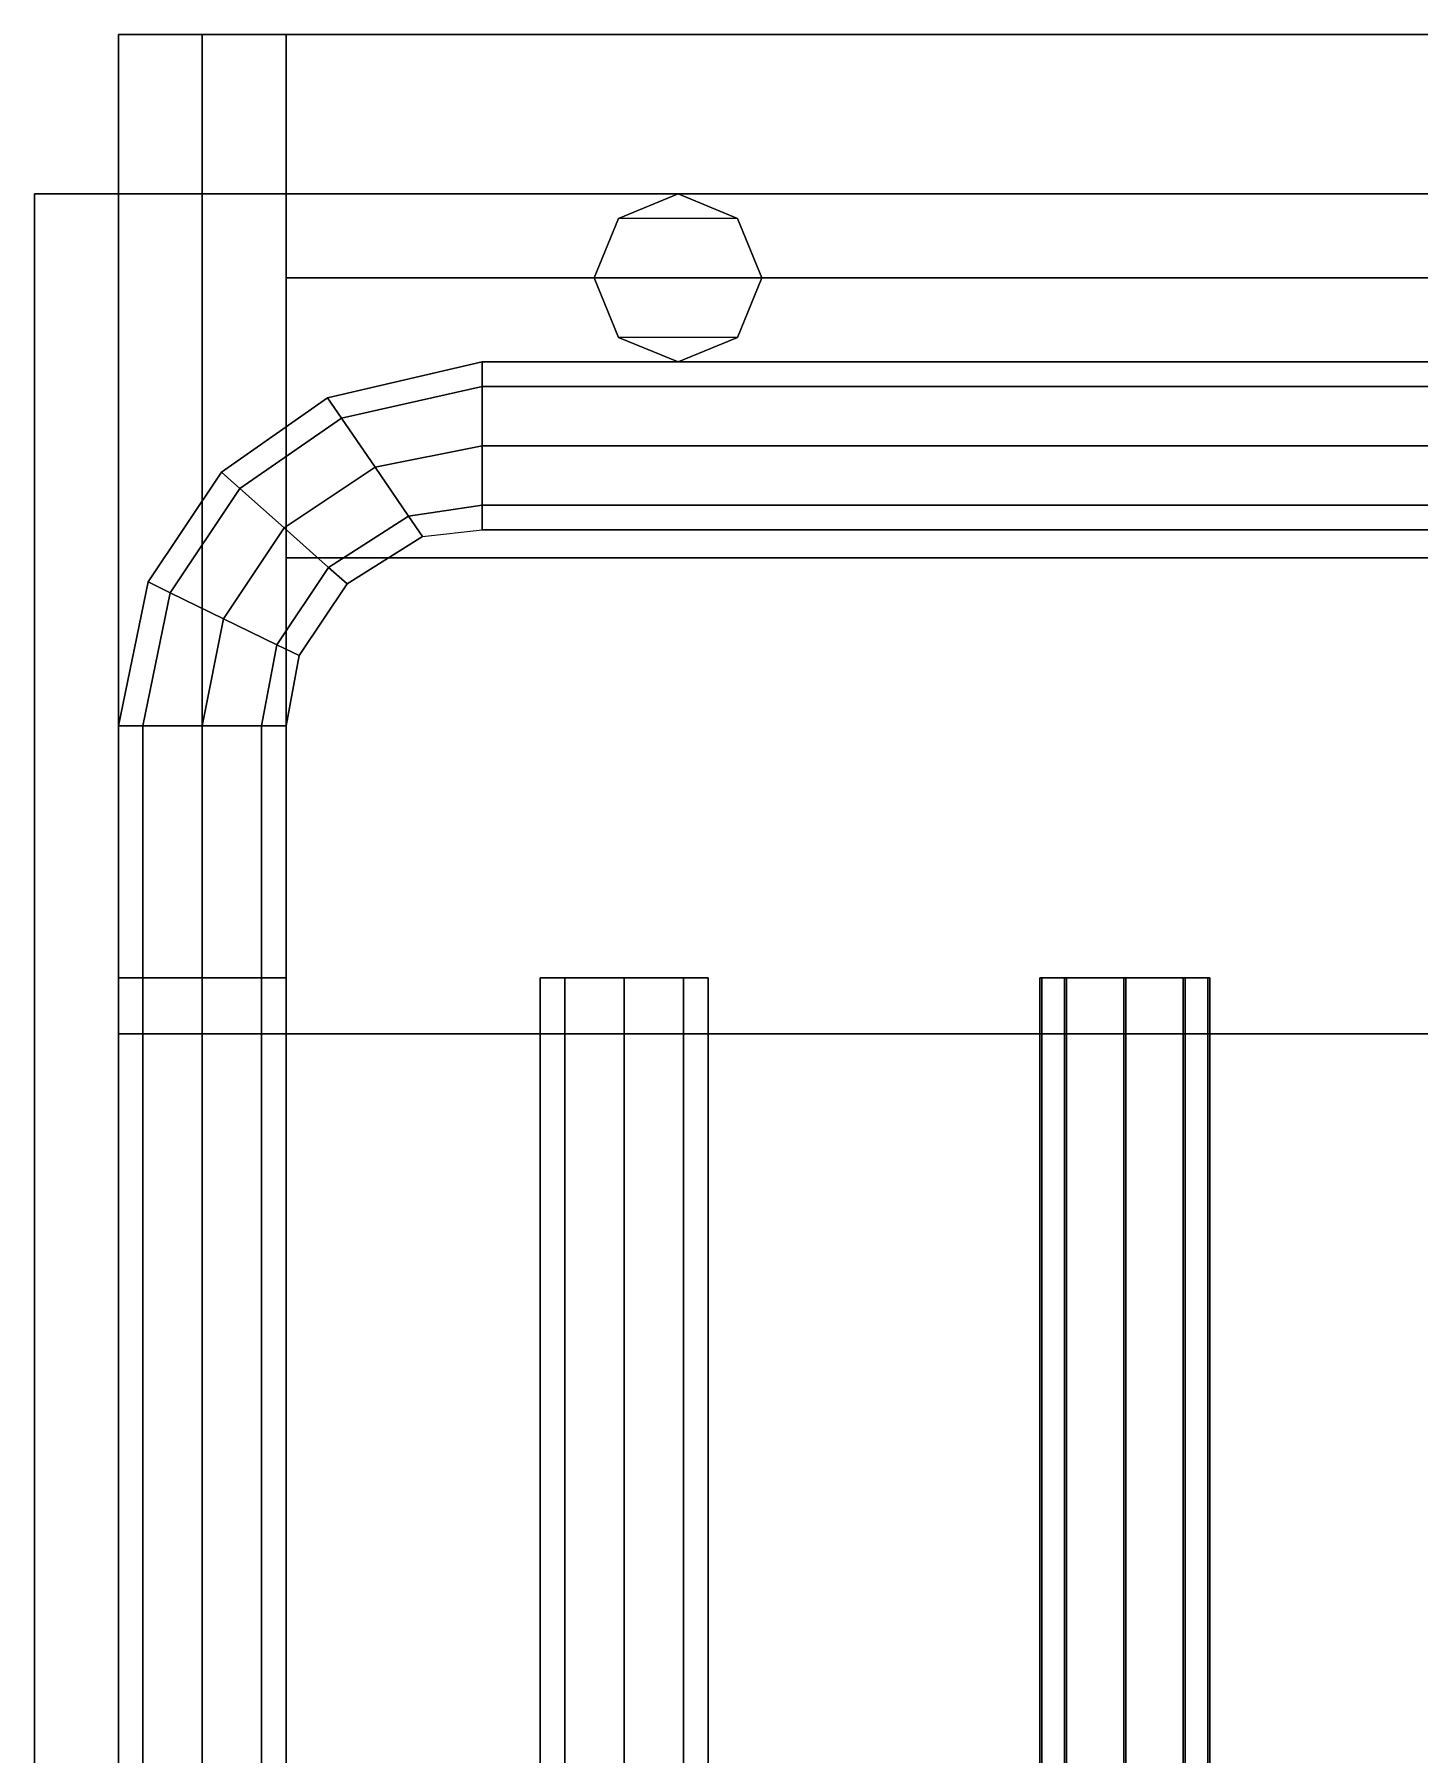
# Model space of a CAD drawing. Extents: x 0 to 105, y -500 to 0.
# Drawn here: x 3 to 52.5, y -61.5 to 0 of the extents above; entities that cross this region are included whole.
import ezdxf

# ---------------------------------------------------------------- set-up
doc = ezdxf.new("R2010")
doc.units = 0
doc.layers.add('ACESSORIO', color=254, linetype='CONTINUOUS')

msp = doc.modelspace()

# ---------------------------------------------------------------- linework, layer by layer
at = {"layer": 'ACESSORIO'}
for points in [[(12, -427), (12, 0), (6, 0), (6, -427)], [(6, -427), (6, 0), (6, 0, 3), (6, -427, 3)], [(6, -427, 3), (6, 0, 3), (9, 0, 3), (9, -427, 3)], [(9, -427, 24), (9, 0, 24), (6, 0, 24), (6, -427, 24)], [(6, -427, 24), (6, 0, 24), (6, 0, 27), (6, -427, 27)], [(6, -427, 27), (6, 0, 27), (12, 0, 27), (12, -427, 27)], [(9, -427, 3), (9, 0, 3), (9, 0, 24), (9, -427, 24)], [(12, -8.700711), (12, 0), (12, -8.700711)], [(93, 0, 17), (12, 0, 17), (93, 0, 17)], [(12, -8.700711, 17), (12, 0, 17), (12, 0), (12, -8.700711)], [(12, 0, 17), (93, 0, 17), (93, 0), (12, 0)], [(12, 0), (93, 0), (93, -8.700711), (12, -8.700711)], [(93, 0, 17), (12, 0, 17), (12, -8.700711, 17), (93, -8.700711, 17)], [(12, -427, 27), (12, 0, 27), (12, 0), (12, -427)], [(3, -497), (3, -5.700714), (3, -497)], [(6, -5.700714, 30), (3, -5.700714, 30), (6, -5.700714, 30)], [(3, -497, 30), (3, -5.700714, 30), (3, -5.700714), (3, -497)], [(3, -5.700714, 30), (6, -5.700714, 30), (6, -5.700714), (3, -5.700714)], [(3, -5.700714), (6, -5.700714), (6, -497), (3, -497)], [(6, -5.700714, 30), (3, -5.700714, 30), (3, -497, 30), (6, -497, 30)], [(6, -35.70072, 27), (6, -5.700714, 27), (6, -35.70072, 27)], [(99, -5.700714, 30), (6, -5.700714, 30), (99, -5.700714, 30)], [(6, -5.700714, 30), (6, -5.700714), (6, -5.700714, 30)], [(6, -35.70072, 30), (6, -5.700714, 30), (6, -5.700714, 27), (6, -35.70072, 27)], [(6, -5.700714, 30), (99, -5.700714, 30), (99, -5.700714, 27), (6, -5.700714, 27)], [(6, -5.700714, 27), (99, -5.700714, 27), (99, -35.70072, 27), (6, -35.70072, 27)], [(99, -5.700714, 30), (6, -5.700714, 30), (6, -35.70072, 30), (99, -35.70072, 30)], [(6, -5.700714), (6, -5.700714, 30), (6, -497, 30), (6, -497)], [(23.87868, -6.579393, 445), (26, -5.700714, 445), (28.12132, -6.579393, 445), (23.87868, -6.579393, 445)], [(26, -5.700714, 37), (26, -5.700714, 445), (23.87868, -6.579393, 445), (23.87868, -6.579393, 37)], [(28.12132, -6.579393, 37), (28.12132, -6.579393, 445), (26, -5.700714, 445), (26, -5.700714, 37)], [(23.87868, -6.579393, 37), (23.87868, -6.579393, 445), (23, -8.700711, 445), (23, -8.700711, 37)], [(29, -8.700711, 37), (29, -8.700711, 445), (28.12132, -6.579393, 445), (28.12132, -6.579393, 37)], [(12, -18.70071), (12, -8.700711), (12, -18.70071)], [(93, -8.700711, 3), (12, -8.700711, 3), (93, -8.700711, 3)], [(93, -8.700711), (12, -8.700711), (93, -8.700711)], [(12, -18.70071, 3), (12, -8.700711, 3), (12, -8.700711), (12, -18.70071)], [(12, -8.700711, 3), (93, -8.700711, 3), (93, -8.700711), (12, -8.700711)], [(12, -8.700711), (93, -8.700711), (93, -18.70071), (12, -18.70071)], [(93, -8.700711, 3), (12, -8.700711, 3), (12, -18.70071, 3), (93, -18.70071, 3)], [(93, -8.700711, 17), (12, -8.700711, 17), (12, -8.700711), (93, -8.700711)], [(23, -8.700711, 37), (23, -8.700711, 445), (23.87868, -10.82203, 445), (23.87868, -10.82203, 37)], [(28.12132, -10.82203, 37), (28.12132, -10.82203, 445), (29, -8.700711, 445), (29, -8.700711, 37)], [(23.87868, -10.82203, 445), (26, -11.70071, 445), (28.12132, -10.82203, 445), (23.87868, -10.82203, 445)], [(23.87868, -10.82203, 37), (23.87868, -10.82203, 445), (26, -11.70071, 445), (26, -11.70071, 37)], [(26, -11.70071, 37), (26, -11.70071, 445), (28.12132, -10.82203, 445), (28.12132, -10.82203, 37)], [(19, -11.70071, 37), (19, -12.57939, 39.12132), (13.97469, -13.71159, 39.12132), (13.47827, -12.98658, 37)], [(19, -12.57939, 34.87868), (19, -11.70071, 37), (13.47827, -12.98658, 37), (13.97469, -13.71159, 34.87868)], [(19, -12.57939, 436.8787), (19, -11.70071, 439), (13.47827, -12.98658, 439), (13.97469, -13.71159, 436.8787)], [(19, -11.70071, 439), (19, -12.57939, 441.1213), (13.97469, -13.71159, 441.1213), (13.47827, -12.98658, 439)], [(19, -11.70071, 396), (19, -12.57939, 398.1213), (13.97469, -13.71159, 398.1213), (13.47827, -12.98658, 396)], [(19, -12.57939, 393.8787), (19, -11.70071, 396), (13.47827, -12.98658, 396), (13.97469, -13.71159, 393.8787)], [(19, -12.57939, 350.8787), (19, -11.70071, 353), (13.47827, -12.98658, 353), (13.97469, -13.71159, 350.8787)], [(19, -11.70071, 353), (19, -12.57939, 355.1213), (13.97469, -13.71159, 355.1213), (13.47827, -12.98658, 353)], [(19, -12.57939, 77.87868), (19, -11.70071, 80), (13.47827, -12.98658, 80), (13.97469, -13.71159, 77.87868)], [(19, -11.70071, 80), (19, -12.57939, 82.12132), (13.97469, -13.71159, 82.12132), (13.47827, -12.98658, 80)], [(19, -11.70071, 123), (19, -12.57939, 125.1213), (13.97469, -13.71159, 125.1213), (13.47827, -12.98658, 123)], [(19, -12.57939, 120.8787), (19, -11.70071, 123), (13.47827, -12.98658, 123), (13.97469, -13.71159, 120.8787)], [(86, -12.57939, 39.12132), (19, -12.57939, 39.12132), (19, -11.70071, 37), (86, -11.70071, 37)], [(86, -11.70071, 37), (19, -11.70071, 37), (19, -12.57939, 34.87868), (86, -12.57939, 34.87868)], [(86, -12.57939, 441.1213), (19, -12.57939, 441.1213), (19, -11.70071, 439), (86, -11.70071, 439)], [(86, -11.70071, 439), (19, -11.70071, 439), (19, -12.57939, 436.8787), (86, -12.57939, 436.8787)], [(86, -12.57939, 398.1213), (19, -12.57939, 398.1213), (19, -11.70071, 396), (86, -11.70071, 396)], [(86, -11.70071, 396), (19, -11.70071, 396), (19, -12.57939, 393.8787), (86, -12.57939, 393.8787)], [(86, -12.57939, 355.1213), (19, -12.57939, 355.1213), (19, -11.70071, 353), (86, -11.70071, 353)], [(86, -11.70071, 353), (19, -11.70071, 353), (19, -12.57939, 350.8787), (86, -12.57939, 350.8787)], [(86, -12.57939, 82.12132), (19, -12.57939, 82.12132), (19, -11.70071, 80), (86, -11.70071, 80)], [(86, -11.70071, 80), (19, -11.70071, 80), (19, -12.57939, 77.87868), (86, -12.57939, 77.87868)], [(86, -12.57939, 125.1213), (19, -12.57939, 125.1213), (19, -11.70071, 123), (86, -11.70071, 123)], [(86, -11.70071, 123), (19, -11.70071, 123), (19, -12.57939, 120.8787), (86, -12.57939, 120.8787)], [(19, -14.70071, 40), (19, -12.57939, 39.12132), (13.97469, -13.71159, 39.12132), (15.17317, -15.46192, 40)], [(19, -14.70071, 34), (19, -12.57939, 34.87868), (13.97469, -13.71159, 34.87868), (15.17317, -15.46192, 34)], [(19, -14.70071, 436), (19, -12.57939, 436.8787), (13.97469, -13.71159, 436.8787), (15.17317, -15.46192, 436)], [(19, -14.70071, 442), (19, -12.57939, 441.1213), (13.97469, -13.71159, 441.1213), (15.17317, -15.46192, 442)], [(19, -14.70071, 399), (19, -12.57939, 398.1213), (13.97469, -13.71159, 398.1213), (15.17317, -15.46192, 399)], [(19, -14.70071, 393), (19, -12.57939, 393.8787), (13.97469, -13.71159, 393.8787), (15.17317, -15.46192, 393)], [(19, -14.70071, 350), (19, -12.57939, 350.8787), (13.97469, -13.71159, 350.8787), (15.17317, -15.46192, 350)], [(19, -14.70071, 356), (19, -12.57939, 355.1213), (13.97469, -13.71159, 355.1213), (15.17317, -15.46192, 356)], [(19, -14.70071, 77), (19, -12.57939, 77.87868), (13.97469, -13.71159, 77.87868), (15.17317, -15.46192, 77)], [(19, -14.70071, 83), (19, -12.57939, 82.12132), (13.97469, -13.71159, 82.12132), (15.17317, -15.46192, 83)], [(19, -14.70071, 126), (19, -12.57939, 125.1213), (13.97469, -13.71159, 125.1213), (15.17317, -15.46192, 126)], [(19, -14.70071, 120), (19, -12.57939, 120.8787), (13.97469, -13.71159, 120.8787), (15.17317, -15.46192, 120)], [(86, -14.70071, 40), (19, -14.70071, 40), (19, -12.57939, 39.12132), (86, -12.57939, 39.12132)], [(86, -12.57939, 34.87868), (19, -12.57939, 34.87868), (19, -14.70071, 34), (86, -14.70071, 34)], [(86, -14.70071, 442), (19, -14.70071, 442), (19, -12.57939, 441.1213), (86, -12.57939, 441.1213)], [(86, -12.57939, 436.8787), (19, -12.57939, 436.8787), (19, -14.70071, 436), (86, -14.70071, 436)], [(86, -14.70071, 399), (19, -14.70071, 399), (19, -12.57939, 398.1213), (86, -12.57939, 398.1213)], [(86, -12.57939, 393.8787), (19, -12.57939, 393.8787), (19, -14.70071, 393), (86, -14.70071, 393)], [(86, -14.70071, 356), (19, -14.70071, 356), (19, -12.57939, 355.1213), (86, -12.57939, 355.1213)], [(86, -12.57939, 350.8787), (19, -12.57939, 350.8787), (19, -14.70071, 350), (86, -14.70071, 350)], [(86, -14.70071, 83), (19, -14.70071, 83), (19, -12.57939, 82.12132), (86, -12.57939, 82.12132)], [(86, -12.57939, 77.87868), (19, -12.57939, 77.87868), (19, -14.70071, 77), (86, -14.70071, 77)], [(86, -14.70071, 126), (19, -14.70071, 126), (19, -12.57939, 125.1213), (86, -12.57939, 125.1213)], [(86, -12.57939, 120.8787), (19, -12.57939, 120.8787), (19, -14.70071, 120), (86, -14.70071, 120)], [(10.34285, -16.22098, 39.12132), (13.97469, -13.71159, 39.12132), (13.47827, -12.98658, 37), (9.685874, -15.63748, 37)], [(9.685874, -15.63748, 37), (13.47827, -12.98658, 37), (13.97469, -13.71159, 34.87868), (10.34285, -16.22098, 34.87868)], [(10.34285, -16.22098, 441.1213), (13.97469, -13.71159, 441.1213), (13.47827, -12.98658, 439), (9.685874, -15.63748, 439)], [(9.685874, -15.63748, 439), (13.47827, -12.98658, 439), (13.97469, -13.71159, 436.8787), (10.34285, -16.22098, 436.8787)], [(10.34285, -16.22098, 398.1213), (13.97469, -13.71159, 398.1213), (13.47827, -12.98658, 396), (9.685874, -15.63748, 396)], [(9.685874, -15.63748, 396), (13.47827, -12.98658, 396), (13.97469, -13.71159, 393.8787), (10.34285, -16.22098, 393.8787)], [(10.34285, -16.22098, 355.1213), (13.97469, -13.71159, 355.1213), (13.47827, -12.98658, 353), (9.685874, -15.63748, 353)], [(9.685874, -15.63748, 353), (13.47827, -12.98658, 353), (13.97469, -13.71159, 350.8787), (10.34285, -16.22098, 350.8787)], [(10.34285, -16.22098, 82.12132), (13.97469, -13.71159, 82.12132), (13.47827, -12.98658, 80), (9.685874, -15.63748, 80)], [(9.685874, -15.63748, 80), (13.47827, -12.98658, 80), (13.97469, -13.71159, 77.87868), (10.34285, -16.22098, 77.87868)], [(10.34285, -16.22098, 125.1213), (13.97469, -13.71159, 125.1213), (13.47827, -12.98658, 123), (9.685874, -15.63748, 123)], [(9.685874, -15.63748, 123), (13.47827, -12.98658, 123), (13.97469, -13.71159, 120.8787), (10.34285, -16.22098, 120.8787)], [(11.92893, -17.62965, 40), (15.17317, -15.46192, 40), (13.97469, -13.71159, 39.12132), (10.34285, -16.22098, 39.12132)], [(10.34285, -16.22098, 34.87868), (13.97469, -13.71159, 34.87868), (15.17317, -15.46192, 34), (11.92893, -17.62965, 34)], [(11.92893, -17.62965, 442), (15.17317, -15.46192, 442), (13.97469, -13.71159, 441.1213), (10.34285, -16.22098, 441.1213)], [(10.34285, -16.22098, 436.8787), (13.97469, -13.71159, 436.8787), (15.17317, -15.46192, 436), (11.92893, -17.62965, 436)], [(11.92893, -17.62965, 399), (15.17317, -15.46192, 399), (13.97469, -13.71159, 398.1213), (10.34285, -16.22098, 398.1213)], [(10.34285, -16.22098, 393.8787), (13.97469, -13.71159, 393.8787), (15.17317, -15.46192, 393), (11.92893, -17.62965, 393)], [(11.92893, -17.62965, 356), (15.17317, -15.46192, 356), (13.97469, -13.71159, 355.1213), (10.34285, -16.22098, 355.1213)], [(10.34285, -16.22098, 350.8787), (13.97469, -13.71159, 350.8787), (15.17317, -15.46192, 350), (11.92893, -17.62965, 350)], [(11.92893, -17.62965, 83), (15.17317, -15.46192, 83), (13.97469, -13.71159, 82.12132), (10.34285, -16.22098, 82.12132)], [(10.34285, -16.22098, 77.87868), (13.97469, -13.71159, 77.87868), (15.17317, -15.46192, 77), (11.92893, -17.62965, 77)], [(11.92893, -17.62965, 126), (15.17317, -15.46192, 126), (13.97469, -13.71159, 125.1213), (10.34285, -16.22098, 125.1213)], [(10.34285, -16.22098, 120.8787), (13.97469, -13.71159, 120.8787), (15.17317, -15.46192, 120), (11.92893, -17.62965, 120)], [(19, -14.70071, 40), (19, -16.82203, 39.12132), (16.37164, -17.21226, 39.12132), (15.17317, -15.46192, 40)], [(19, -16.82203, 34.87868), (19, -14.70071, 34), (15.17317, -15.46192, 34), (16.37164, -17.21226, 34.87868)], [(19, -16.82203, 436.8787), (19, -14.70071, 436), (15.17317, -15.46192, 436), (16.37164, -17.21226, 436.8787)], [(19, -14.70071, 442), (19, -16.82203, 441.1213), (16.37164, -17.21226, 441.1213), (15.17317, -15.46192, 442)], [(19, -14.70071, 399), (19, -16.82203, 398.1213), (16.37164, -17.21226, 398.1213), (15.17317, -15.46192, 399)], [(19, -16.82203, 393.8787), (19, -14.70071, 393), (15.17317, -15.46192, 393), (16.37164, -17.21226, 393.8787)], [(19, -16.82203, 350.8787), (19, -14.70071, 350), (15.17317, -15.46192, 350), (16.37164, -17.21226, 350.8787)], [(19, -14.70071, 356), (19, -16.82203, 355.1213), (16.37164, -17.21226, 355.1213), (15.17317, -15.46192, 356)], [(19, -16.82203, 77.87868), (19, -14.70071, 77), (15.17317, -15.46192, 77), (16.37164, -17.21226, 77.87868)], [(19, -14.70071, 83), (19, -16.82203, 82.12132), (16.37164, -17.21226, 82.12132), (15.17317, -15.46192, 83)], [(19, -14.70071, 126), (19, -16.82203, 125.1213), (16.37164, -17.21226, 125.1213), (15.17317, -15.46192, 126)], [(19, -16.82203, 120.8787), (19, -14.70071, 120), (15.17317, -15.46192, 120), (16.37164, -17.21226, 120.8787)], [(86, -16.82203, 39.12132), (19, -16.82203, 39.12132), (19, -14.70071, 40), (86, -14.70071, 40)], [(86, -14.70071, 34), (19, -14.70071, 34), (19, -16.82203, 34.87868), (86, -16.82203, 34.87868)], [(86, -16.82203, 441.1213), (19, -16.82203, 441.1213), (19, -14.70071, 442), (86, -14.70071, 442)], [(86, -14.70071, 436), (19, -14.70071, 436), (19, -16.82203, 436.8787), (86, -16.82203, 436.8787)], [(86, -16.82203, 398.1213), (19, -16.82203, 398.1213), (19, -14.70071, 399), (86, -14.70071, 399)], [(86, -14.70071, 393), (19, -14.70071, 393), (19, -16.82203, 393.8787), (86, -16.82203, 393.8787)], [(86, -16.82203, 355.1213), (19, -16.82203, 355.1213), (19, -14.70071, 356), (86, -14.70071, 356)], [(86, -14.70071, 350), (19, -14.70071, 350), (19, -16.82203, 350.8787), (86, -16.82203, 350.8787)], [(86, -16.82203, 82.12132), (19, -16.82203, 82.12132), (19, -14.70071, 83), (86, -14.70071, 83)], [(86, -14.70071, 77), (19, -14.70071, 77), (19, -16.82203, 77.87868), (86, -16.82203, 77.87868)], [(86, -16.82203, 125.1213), (19, -16.82203, 125.1213), (19, -14.70071, 126), (86, -14.70071, 126)], [(86, -14.70071, 120), (19, -14.70071, 120), (19, -16.82203, 120.8787), (86, -16.82203, 120.8787)], [(7.853928, -19.94528, 39.12132), (10.34285, -16.22098, 39.12132), (9.685874, -15.63748, 37), (7.063909, -19.56064, 37)], [(7.063909, -19.56064, 37), (9.685874, -15.63748, 37), (10.34285, -16.22098, 34.87868), (7.853928, -19.94528, 34.87868)], [(7.853928, -19.94528, 441.1213), (10.34285, -16.22098, 441.1213), (9.685874, -15.63748, 439), (7.063909, -19.56064, 439)], [(7.063909, -19.56064, 439), (9.685874, -15.63748, 439), (10.34285, -16.22098, 436.8787), (7.853928, -19.94528, 436.8787)], [(7.853928, -19.94528, 398.1213), (10.34285, -16.22098, 398.1213), (9.685874, -15.63748, 396), (7.063909, -19.56064, 396)], [(7.063909, -19.56064, 396), (9.685874, -15.63748, 396), (10.34285, -16.22098, 393.8787), (7.853928, -19.94528, 393.8787)], [(7.853928, -19.94528, 355.1213), (10.34285, -16.22098, 355.1213), (9.685874, -15.63748, 353), (7.063909, -19.56064, 353)], [(7.063909, -19.56064, 353), (9.685874, -15.63748, 353), (10.34285, -16.22098, 350.8787), (7.853928, -19.94528, 350.8787)], [(7.853928, -19.94528, 82.12132), (10.34285, -16.22098, 82.12132), (9.685874, -15.63748, 80), (7.063909, -19.56064, 80)], [(7.063909, -19.56064, 80), (9.685874, -15.63748, 80), (10.34285, -16.22098, 77.87868), (7.853928, -19.94528, 77.87868)], [(7.853928, -19.94528, 125.1213), (10.34285, -16.22098, 125.1213), (9.685874, -15.63748, 123), (7.063909, -19.56064, 123)], [(7.063909, -19.56064, 123), (9.685874, -15.63748, 123), (10.34285, -16.22098, 120.8787), (7.853928, -19.94528, 120.8787)], [(11.92893, -17.62965, 34), (15.17317, -15.46192, 34), (16.37164, -17.21226, 34.87868), (13.51501, -19.03831, 34.87868)], [(13.51501, -19.03831, 39.12132), (16.37164, -17.21226, 39.12132), (15.17317, -15.46192, 40), (11.92893, -17.62965, 40)], [(11.92893, -17.62965, 436), (15.17317, -15.46192, 436), (16.37164, -17.21226, 436.8787), (13.51501, -19.03831, 436.8787)], [(13.51501, -19.03831, 441.1213), (16.37164, -17.21226, 441.1213), (15.17317, -15.46192, 442), (11.92893, -17.62965, 442)], [(11.92893, -17.62965, 393), (15.17317, -15.46192, 393), (16.37164, -17.21226, 393.8787), (13.51501, -19.03831, 393.8787)], [(13.51501, -19.03831, 398.1213), (16.37164, -17.21226, 398.1213), (15.17317, -15.46192, 399), (11.92893, -17.62965, 399)], [(11.92893, -17.62965, 350), (15.17317, -15.46192, 350), (16.37164, -17.21226, 350.8787), (13.51501, -19.03831, 350.8787)], [(13.51501, -19.03831, 355.1213), (16.37164, -17.21226, 355.1213), (15.17317, -15.46192, 356), (11.92893, -17.62965, 356)], [(11.92893, -17.62965, 77), (15.17317, -15.46192, 77), (16.37164, -17.21226, 77.87868), (13.51501, -19.03831, 77.87868)], [(13.51501, -19.03831, 82.12132), (16.37164, -17.21226, 82.12132), (15.17317, -15.46192, 83), (11.92893, -17.62965, 83)], [(11.92893, -17.62965, 120), (15.17317, -15.46192, 120), (16.37164, -17.21226, 120.8787), (13.51501, -19.03831, 120.8787)], [(13.51501, -19.03831, 125.1213), (16.37164, -17.21226, 125.1213), (15.17317, -15.46192, 126), (11.92893, -17.62965, 126)], [(9.761206, -20.87388, 40), (11.92893, -17.62965, 40), (10.34285, -16.22098, 39.12132), (7.853928, -19.94528, 39.12132)], [(7.853928, -19.94528, 34.87868), (10.34285, -16.22098, 34.87868), (11.92893, -17.62965, 34), (9.761206, -20.87388, 34)], [(9.761206, -20.87388, 442), (11.92893, -17.62965, 442), (10.34285, -16.22098, 441.1213), (7.853928, -19.94528, 441.1213)], [(7.853928, -19.94528, 436.8787), (10.34285, -16.22098, 436.8787), (11.92893, -17.62965, 436), (9.761206, -20.87388, 436)], [(9.761206, -20.87388, 399), (11.92893, -17.62965, 399), (10.34285, -16.22098, 398.1213), (7.853928, -19.94528, 398.1213)], [(7.853928, -19.94528, 393.8787), (10.34285, -16.22098, 393.8787), (11.92893, -17.62965, 393), (9.761206, -20.87388, 393)], [(9.761206, -20.87388, 356), (11.92893, -17.62965, 356), (10.34285, -16.22098, 355.1213), (7.853928, -19.94528, 355.1213)], [(7.853928, -19.94528, 350.8787), (10.34285, -16.22098, 350.8787), (11.92893, -17.62965, 350), (9.761206, -20.87388, 350)], [(9.761206, -20.87388, 83), (11.92893, -17.62965, 83), (10.34285, -16.22098, 82.12132), (7.853928, -19.94528, 82.12132)], [(7.853928, -19.94528, 77.87868), (10.34285, -16.22098, 77.87868), (11.92893, -17.62965, 77), (9.761206, -20.87388, 77)], [(9.761206, -20.87388, 126), (11.92893, -17.62965, 126), (10.34285, -16.22098, 125.1213), (7.853928, -19.94528, 125.1213)], [(7.853928, -19.94528, 120.8787), (10.34285, -16.22098, 120.8787), (11.92893, -17.62965, 120), (9.761206, -20.87388, 120)], [(19, -17.70071, 37), (19, -16.82203, 39.12132), (16.37164, -17.21226, 39.12132), (16.86807, -17.93726, 37)], [(19, -17.70071, 37), (19, -16.82203, 34.87868), (16.37164, -17.21226, 34.87868), (16.86807, -17.93726, 37)], [(19, -17.70071, 439), (19, -16.82203, 436.8787), (16.37164, -17.21226, 436.8787), (16.86807, -17.93726, 439)], [(19, -17.70071, 439), (19, -16.82203, 441.1213), (16.37164, -17.21226, 441.1213), (16.86807, -17.93726, 439)], [(19, -17.70071, 396), (19, -16.82203, 398.1213), (16.37164, -17.21226, 398.1213), (16.86807, -17.93726, 396)], [(19, -17.70071, 396), (19, -16.82203, 393.8787), (16.37164, -17.21226, 393.8787), (16.86807, -17.93726, 396)], [(19, -17.70071, 353), (19, -16.82203, 350.8787), (16.37164, -17.21226, 350.8787), (16.86807, -17.93726, 353)], [(19, -17.70071, 353), (19, -16.82203, 355.1213), (16.37164, -17.21226, 355.1213), (16.86807, -17.93726, 353)], [(19, -17.70071, 80), (19, -16.82203, 77.87868), (16.37164, -17.21226, 77.87868), (16.86807, -17.93726, 80)], [(19, -17.70071, 80), (19, -16.82203, 82.12132), (16.37164, -17.21226, 82.12132), (16.86807, -17.93726, 80)], [(19, -17.70071, 123), (19, -16.82203, 125.1213), (16.37164, -17.21226, 125.1213), (16.86807, -17.93726, 123)], [(19, -17.70071, 123), (19, -16.82203, 120.8787), (16.37164, -17.21226, 120.8787), (16.86807, -17.93726, 123)], [(86, -17.70071, 37), (19, -17.70071, 37), (19, -16.82203, 39.12132), (86, -16.82203, 39.12132)], [(86, -16.82203, 34.87868), (19, -16.82203, 34.87868), (19, -17.70071, 37), (86, -17.70071, 37)], [(86, -17.70071, 439), (19, -17.70071, 439), (19, -16.82203, 441.1213), (86, -16.82203, 441.1213)], [(86, -16.82203, 436.8787), (19, -16.82203, 436.8787), (19, -17.70071, 439), (86, -17.70071, 439)], [(86, -17.70071, 396), (19, -17.70071, 396), (19, -16.82203, 398.1213), (86, -16.82203, 398.1213)], [(86, -16.82203, 393.8787), (19, -16.82203, 393.8787), (19, -17.70071, 396), (86, -17.70071, 396)], [(86, -17.70071, 353), (19, -17.70071, 353), (19, -16.82203, 355.1213), (86, -16.82203, 355.1213)], [(86, -16.82203, 350.8787), (19, -16.82203, 350.8787), (19, -17.70071, 353), (86, -17.70071, 353)], [(86, -17.70071, 80), (19, -17.70071, 80), (19, -16.82203, 82.12132), (86, -16.82203, 82.12132)], [(86, -16.82203, 77.87868), (19, -16.82203, 77.87868), (19, -17.70071, 80), (86, -17.70071, 80)], [(86, -17.70071, 123), (19, -17.70071, 123), (19, -16.82203, 125.1213), (86, -16.82203, 125.1213)], [(86, -16.82203, 120.8787), (19, -16.82203, 120.8787), (19, -17.70071, 123), (86, -17.70071, 123)], [(9.761206, -20.87388, 34), (11.92893, -17.62965, 34), (13.51501, -19.03831, 34.87868), (11.66848, -21.80247, 34.87868)], [(11.66848, -21.80247, 39.12132), (13.51501, -19.03831, 39.12132), (11.92893, -17.62965, 40), (9.761206, -20.87388, 40)], [(9.761206, -20.87388, 436), (11.92893, -17.62965, 436), (13.51501, -19.03831, 436.8787), (11.66848, -21.80247, 436.8787)], [(11.66848, -21.80247, 441.1213), (13.51501, -19.03831, 441.1213), (11.92893, -17.62965, 442), (9.761206, -20.87388, 442)], [(9.761206, -20.87388, 393), (11.92893, -17.62965, 393), (13.51501, -19.03831, 393.8787), (11.66848, -21.80247, 393.8787)], [(11.66848, -21.80247, 398.1213), (13.51501, -19.03831, 398.1213), (11.92893, -17.62965, 399), (9.761206, -20.87388, 399)], [(9.761206, -20.87388, 350), (11.92893, -17.62965, 350), (13.51501, -19.03831, 350.8787), (11.66848, -21.80247, 350.8787)], [(11.66848, -21.80247, 355.1213), (13.51501, -19.03831, 355.1213), (11.92893, -17.62965, 356), (9.761206, -20.87388, 356)], [(9.761206, -20.87388, 77), (11.92893, -17.62965, 77), (13.51501, -19.03831, 77.87868), (11.66848, -21.80247, 77.87868)], [(11.66848, -21.80247, 82.12132), (13.51501, -19.03831, 82.12132), (11.92893, -17.62965, 83), (9.761206, -20.87388, 83)], [(9.761206, -20.87388, 120), (11.92893, -17.62965, 120), (13.51501, -19.03831, 120.8787), (11.66848, -21.80247, 120.8787)], [(11.66848, -21.80247, 125.1213), (13.51501, -19.03831, 125.1213), (11.92893, -17.62965, 126), (9.761206, -20.87388, 126)], [(13.51501, -19.03831, 34.87868), (16.37164, -17.21226, 34.87868), (16.86807, -17.93726, 37), (14.17199, -19.6218, 37)], [(14.17199, -19.6218, 37), (16.86807, -17.93726, 37), (16.37164, -17.21226, 39.12132), (13.51501, -19.03831, 39.12132)], [(13.51501, -19.03831, 436.8787), (16.37164, -17.21226, 436.8787), (16.86807, -17.93726, 439), (14.17199, -19.6218, 439)], [(14.17199, -19.6218, 439), (16.86807, -17.93726, 439), (16.37164, -17.21226, 441.1213), (13.51501, -19.03831, 441.1213)], [(13.51501, -19.03831, 393.8787), (16.37164, -17.21226, 393.8787), (16.86807, -17.93726, 396), (14.17199, -19.6218, 396)], [(14.17199, -19.6218, 396), (16.86807, -17.93726, 396), (16.37164, -17.21226, 398.1213), (13.51501, -19.03831, 398.1213)], [(13.51501, -19.03831, 350.8787), (16.37164, -17.21226, 350.8787), (16.86807, -17.93726, 353), (14.17199, -19.6218, 353)], [(14.17199, -19.6218, 353), (16.86807, -17.93726, 353), (16.37164, -17.21226, 355.1213), (13.51501, -19.03831, 355.1213)], [(13.51501, -19.03831, 77.87868), (16.37164, -17.21226, 77.87868), (16.86807, -17.93726, 80), (14.17199, -19.6218, 80)], [(14.17199, -19.6218, 80), (16.86807, -17.93726, 80), (16.37164, -17.21226, 82.12132), (13.51501, -19.03831, 82.12132)], [(13.51501, -19.03831, 120.8787), (16.37164, -17.21226, 120.8787), (16.86807, -17.93726, 123), (14.17199, -19.6218, 123)], [(14.17199, -19.6218, 123), (16.86807, -17.93726, 123), (16.37164, -17.21226, 125.1213), (13.51501, -19.03831, 125.1213)], [(11.66848, -21.80247, 34.87868), (13.51501, -19.03831, 34.87868), (14.17199, -19.6218, 37), (12.4585, -22.18711, 37)], [(12.4585, -22.18711, 37), (14.17199, -19.6218, 37), (13.51501, -19.03831, 39.12132), (11.66848, -21.80247, 39.12132)], [(11.66848, -21.80247, 436.8787), (13.51501, -19.03831, 436.8787), (14.17199, -19.6218, 439), (12.4585, -22.18711, 439)], [(12.4585, -22.18711, 439), (14.17199, -19.6218, 439), (13.51501, -19.03831, 441.1213), (11.66848, -21.80247, 441.1213)], [(11.66848, -21.80247, 393.8787), (13.51501, -19.03831, 393.8787), (14.17199, -19.6218, 396), (12.4585, -22.18711, 396)], [(12.4585, -22.18711, 396), (14.17199, -19.6218, 396), (13.51501, -19.03831, 398.1213), (11.66848, -21.80247, 398.1213)], [(11.66848, -21.80247, 350.8787), (13.51501, -19.03831, 350.8787), (14.17199, -19.6218, 353), (12.4585, -22.18711, 353)], [(12.4585, -22.18711, 353), (14.17199, -19.6218, 353), (13.51501, -19.03831, 355.1213), (11.66848, -21.80247, 355.1213)], [(11.66848, -21.80247, 77.87868), (13.51501, -19.03831, 77.87868), (14.17199, -19.6218, 80), (12.4585, -22.18711, 80)], [(12.4585, -22.18711, 80), (14.17199, -19.6218, 80), (13.51501, -19.03831, 82.12132), (11.66848, -21.80247, 82.12132)], [(11.66848, -21.80247, 120.8787), (13.51501, -19.03831, 120.8787), (14.17199, -19.6218, 123), (12.4585, -22.18711, 123)], [(12.4585, -22.18711, 123), (14.17199, -19.6218, 123), (13.51501, -19.03831, 125.1213), (11.66848, -21.80247, 125.1213)], [(93, -18.70071), (12, -18.70071), (93, -18.70071)], [(93, -18.70071, 3), (12, -18.70071, 3), (12, -18.70071), (93, -18.70071)], [(6.87868, -24.70071, 39.12132), (7.853928, -19.94528, 39.12132), (7.063909, -19.56064, 37), (6, -24.70071, 37)], [(6, -24.70071, 37), (7.063909, -19.56064, 37), (7.853928, -19.94528, 34.87868), (6.87868, -24.70071, 34.87868)], [(6.87868, -24.70071, 441.1213), (7.853928, -19.94528, 441.1213), (7.063909, -19.56064, 439), (6, -24.70071, 439)], [(6, -24.70071, 439), (7.063909, -19.56064, 439), (7.853928, -19.94528, 436.8787), (6.87868, -24.70071, 436.8787)], [(6.87868, -24.70071, 398.1213), (7.853928, -19.94528, 398.1213), (7.063909, -19.56064, 396), (6, -24.70071, 396)], [(6, -24.70071, 396), (7.063909, -19.56064, 396), (7.853928, -19.94528, 393.8787), (6.87868, -24.70071, 393.8787)], [(6.87868, -24.70071, 355.1213), (7.853928, -19.94528, 355.1213), (7.063909, -19.56064, 353), (6, -24.70071, 353)], [(6, -24.70071, 353), (7.063909, -19.56064, 353), (7.853928, -19.94528, 350.8787), (6.87868, -24.70071, 350.8787)], [(6.87868, -24.70071, 82.12132), (7.853928, -19.94528, 82.12132), (7.063909, -19.56064, 80), (6, -24.70071, 80)], [(6, -24.70071, 80), (7.063909, -19.56064, 80), (7.853928, -19.94528, 77.87868), (6.87868, -24.70071, 77.87868)], [(6.87868, -24.70071, 125.1213), (7.853928, -19.94528, 125.1213), (7.063909, -19.56064, 123), (6, -24.70071, 123)], [(6, -24.70071, 123), (7.063909, -19.56064, 123), (7.853928, -19.94528, 120.8787), (6.87868, -24.70071, 120.8787)], [(9, -24.70071, 40), (9.761206, -20.87388, 40), (7.853928, -19.94528, 39.12132), (6.87868, -24.70071, 39.12132)], [(6.87868, -24.70071, 34.87868), (7.853928, -19.94528, 34.87868), (9.761206, -20.87388, 34), (9, -24.70071, 34)], [(9, -24.70071, 442), (9.761206, -20.87388, 442), (7.853928, -19.94528, 441.1213), (6.87868, -24.70071, 441.1213)], [(6.87868, -24.70071, 436.8787), (7.853928, -19.94528, 436.8787), (9.761206, -20.87388, 436), (9, -24.70071, 436)], [(9, -24.70071, 399), (9.761206, -20.87388, 399), (7.853928, -19.94528, 398.1213), (6.87868, -24.70071, 398.1213)], [(6.87868, -24.70071, 393.8787), (7.853928, -19.94528, 393.8787), (9.761206, -20.87388, 393), (9, -24.70071, 393)], [(9, -24.70071, 356), (9.761206, -20.87388, 356), (7.853928, -19.94528, 355.1213), (6.87868, -24.70071, 355.1213)], [(6.87868, -24.70071, 350.8787), (7.853928, -19.94528, 350.8787), (9.761206, -20.87388, 350), (9, -24.70071, 350)], [(9, -24.70071, 83), (9.761206, -20.87388, 83), (7.853928, -19.94528, 82.12132), (6.87868, -24.70071, 82.12132)], [(6.87868, -24.70071, 77.87868), (7.853928, -19.94528, 77.87868), (9.761206, -20.87388, 77), (9, -24.70071, 77)], [(9, -24.70071, 126), (9.761206, -20.87388, 126), (7.853928, -19.94528, 125.1213), (6.87868, -24.70071, 125.1213)], [(6.87868, -24.70071, 120.8787), (7.853928, -19.94528, 120.8787), (9.761206, -20.87388, 120), (9, -24.70071, 120)], [(9, -24.70071, 34), (9.761206, -20.87388, 34), (11.66848, -21.80247, 34.87868), (11.12133, -24.70071, 34.87868)], [(11.12133, -24.70071, 39.12132), (11.66848, -21.80247, 39.12132), (9.761206, -20.87388, 40), (9, -24.70071, 40)], [(9, -24.70071, 436), (9.761206, -20.87388, 436), (11.66848, -21.80247, 436.8787), (11.12133, -24.70071, 436.8787)], [(11.12133, -24.70071, 441.1213), (11.66848, -21.80247, 441.1213), (9.761206, -20.87388, 442), (9, -24.70071, 442)], [(9, -24.70071, 393), (9.761206, -20.87388, 393), (11.66848, -21.80247, 393.8787), (11.12133, -24.70071, 393.8787)], [(11.12133, -24.70071, 398.1213), (11.66848, -21.80247, 398.1213), (9.761206, -20.87388, 399), (9, -24.70071, 399)], [(9, -24.70071, 350), (9.761206, -20.87388, 350), (11.66848, -21.80247, 350.8787), (11.12133, -24.70071, 350.8787)], [(11.12133, -24.70071, 355.1213), (11.66848, -21.80247, 355.1213), (9.761206, -20.87388, 356), (9, -24.70071, 356)], [(9, -24.70071, 77), (9.761206, -20.87388, 77), (11.66848, -21.80247, 77.87868), (11.12133, -24.70071, 77.87868)], [(11.12133, -24.70071, 82.12132), (11.66848, -21.80247, 82.12132), (9.761206, -20.87388, 83), (9, -24.70071, 83)], [(9, -24.70071, 120), (9.761206, -20.87388, 120), (11.66848, -21.80247, 120.8787), (11.12133, -24.70071, 120.8787)], [(11.12133, -24.70071, 125.1213), (11.66848, -21.80247, 125.1213), (9.761206, -20.87388, 126), (9, -24.70071, 126)], [(11.12133, -24.70071, 34.87868), (11.66848, -21.80247, 34.87868), (12.4585, -22.18711, 37), (12, -24.70071, 37)], [(12, -24.70071, 37), (12.4585, -22.18711, 37), (11.66848, -21.80247, 39.12132), (11.12133, -24.70071, 39.12132)], [(11.12133, -24.70071, 436.8787), (11.66848, -21.80247, 436.8787), (12.4585, -22.18711, 439), (12, -24.70071, 439)], [(12, -24.70071, 439), (12.4585, -22.18711, 439), (11.66848, -21.80247, 441.1213), (11.12133, -24.70071, 441.1213)], [(11.12133, -24.70071, 393.8787), (11.66848, -21.80247, 393.8787), (12.4585, -22.18711, 396), (12, -24.70071, 396)], [(12, -24.70071, 396), (12.4585, -22.18711, 396), (11.66848, -21.80247, 398.1213), (11.12133, -24.70071, 398.1213)], [(11.12133, -24.70071, 350.8787), (11.66848, -21.80247, 350.8787), (12.4585, -22.18711, 353), (12, -24.70071, 353)], [(12, -24.70071, 353), (12.4585, -22.18711, 353), (11.66848, -21.80247, 355.1213), (11.12133, -24.70071, 355.1213)], [(11.12133, -24.70071, 77.87868), (11.66848, -21.80247, 77.87868), (12.4585, -22.18711, 80), (12, -24.70071, 80)], [(12, -24.70071, 80), (12.4585, -22.18711, 80), (11.66848, -21.80247, 82.12132), (11.12133, -24.70071, 82.12132)], [(11.12133, -24.70071, 120.8787), (11.66848, -21.80247, 120.8787), (12.4585, -22.18711, 123), (12, -24.70071, 123)], [(12, -24.70071, 123), (12.4585, -22.18711, 123), (11.66848, -21.80247, 125.1213), (11.12133, -24.70071, 125.1213)], [(6.87868, -24.70071, 34.87868), (6.87868, -478, 34.87868), (6, -478, 37), (6, -24.70071, 37)], [(6, -24.70071, 37), (6, -478, 37), (6.87868, -478, 39.12132), (6.87868, -24.70071, 39.12132)], [(6.87868, -24.70071, 436.8787), (6.87868, -478, 436.8787), (6, -478, 439), (6, -24.70071, 439)], [(6, -24.70071, 439), (6, -478, 439), (6.87868, -478, 441.1213), (6.87868, -24.70071, 441.1213)], [(6.87868, -24.70071, 393.8787), (6.87868, -478, 393.8787), (6, -478, 396), (6, -24.70071, 396)], [(6, -24.70071, 396), (6, -478, 396), (6.87868, -478, 398.1213), (6.87868, -24.70071, 398.1213)], [(6.87868, -24.70071, 350.8787), (6.87868, -478, 350.8787), (6, -478, 353), (6, -24.70071, 353)], [(6, -24.70071, 353), (6, -478, 353), (6.87868, -478, 355.1213), (6.87868, -24.70071, 355.1213)], [(6.87868, -24.70071, 77.87868), (6.87868, -478, 77.87868), (6, -478, 80), (6, -24.70071, 80)], [(6, -24.70071, 80), (6, -478, 80), (6.87868, -478, 82.12132), (6.87868, -24.70071, 82.12132)], [(6.87868, -24.70071, 120.8787), (6.87868, -478, 120.8787), (6, -478, 123), (6, -24.70071, 123)], [(6, -24.70071, 123), (6, -478, 123), (6.87868, -478, 125.1213), (6.87868, -24.70071, 125.1213)], [(9, -24.70071, 34), (9, -478, 34), (6.87868, -478, 34.87868), (6.87868, -24.70071, 34.87868)], [(6.87868, -24.70071, 39.12132), (6.87868, -478, 39.12132), (9, -478, 40), (9, -24.70071, 40)], [(9, -24.70071, 436), (9, -478, 436), (6.87868, -478, 436.8787), (6.87868, -24.70071, 436.8787)], [(6.87868, -24.70071, 441.1213), (6.87868, -478, 441.1213), (9, -478, 442), (9, -24.70071, 442)], [(9, -24.70071, 393), (9, -478, 393), (6.87868, -478, 393.8787), (6.87868, -24.70071, 393.8787)], [(6.87868, -24.70071, 398.1213), (6.87868, -478, 398.1213), (9, -478, 399), (9, -24.70071, 399)], [(9, -24.70071, 350), (9, -478, 350), (6.87868, -478, 350.8787), (6.87868, -24.70071, 350.8787)], [(6.87868, -24.70071, 355.1213), (6.87868, -478, 355.1213), (9, -478, 356), (9, -24.70071, 356)], [(9, -24.70071, 77), (9, -478, 77), (6.87868, -478, 77.87868), (6.87868, -24.70071, 77.87868)], [(6.87868, -24.70071, 82.12132), (6.87868, -478, 82.12132), (9, -478, 83), (9, -24.70071, 83)], [(9, -24.70071, 120), (9, -478, 120), (6.87868, -478, 120.8787), (6.87868, -24.70071, 120.8787)], [(6.87868, -24.70071, 125.1213), (6.87868, -478, 125.1213), (9, -478, 126), (9, -24.70071, 126)], [(9, -24.70071, 40), (9, -478, 40), (11.12133, -478, 39.12132), (11.12133, -24.70071, 39.12132)], [(11.12133, -24.70071, 34.87868), (11.12133, -478, 34.87868), (9, -478, 34), (9, -24.70071, 34)], [(9, -24.70071, 442), (9, -478, 442), (11.12133, -478, 441.1213), (11.12133, -24.70071, 441.1213)], [(11.12133, -24.70071, 436.8787), (11.12133, -478, 436.8787), (9, -478, 436), (9, -24.70071, 436)], [(9, -24.70071, 399), (9, -478, 399), (11.12133, -478, 398.1213), (11.12133, -24.70071, 398.1213)], [(11.12133, -24.70071, 393.8787), (11.12133, -478, 393.8787), (9, -478, 393), (9, -24.70071, 393)], [(9, -24.70071, 356), (9, -478, 356), (11.12133, -478, 355.1213), (11.12133, -24.70071, 355.1213)], [(11.12133, -24.70071, 350.8787), (11.12133, -478, 350.8787), (9, -478, 350), (9, -24.70071, 350)], [(9, -24.70071, 83), (9, -478, 83), (11.12133, -478, 82.12132), (11.12133, -24.70071, 82.12132)], [(11.12133, -24.70071, 77.87868), (11.12133, -478, 77.87868), (9, -478, 77), (9, -24.70071, 77)], [(9, -24.70071, 126), (9, -478, 126), (11.12133, -478, 125.1213), (11.12133, -24.70071, 125.1213)], [(11.12133, -24.70071, 120.8787), (11.12133, -478, 120.8787), (9, -478, 120), (9, -24.70071, 120)], [(11.12133, -24.70071, 39.12132), (11.12133, -478, 39.12132), (12, -478, 37), (12, -24.70071, 37)], [(12, -24.70071, 37), (12, -478, 37), (11.12133, -478, 34.87868), (11.12133, -24.70071, 34.87868)], [(11.12133, -24.70071, 441.1213), (11.12133, -478, 441.1213), (12, -478, 439), (12, -24.70071, 439)], [(12, -24.70071, 439), (12, -478, 439), (11.12133, -478, 436.8787), (11.12133, -24.70071, 436.8787)], [(11.12133, -24.70071, 398.1213), (11.12133, -478, 398.1213), (12, -478, 396), (12, -24.70071, 396)], [(12, -24.70071, 396), (12, -478, 396), (11.12133, -478, 393.8787), (11.12133, -24.70071, 393.8787)], [(11.12133, -24.70071, 355.1213), (11.12133, -478, 355.1213), (12, -478, 353), (12, -24.70071, 353)], [(12, -24.70071, 353), (12, -478, 353), (11.12133, -478, 350.8787), (11.12133, -24.70071, 350.8787)], [(11.12133, -24.70071, 82.12132), (11.12133, -478, 82.12132), (12, -478, 80), (12, -24.70071, 80)], [(12, -24.70071, 80), (12, -478, 80), (11.12133, -478, 77.87868), (11.12133, -24.70071, 77.87868)], [(11.12133, -24.70071, 125.1213), (11.12133, -478, 125.1213), (12, -478, 123), (12, -24.70071, 123)], [(12, -24.70071, 123), (12, -478, 123), (11.12133, -478, 120.8787), (11.12133, -24.70071, 120.8787)], [(6.87868, -33.70072, 62.87868), (6.87868, -478, 62.87868), (6, -478, 65), (6, -33.70072, 65)], [(6, -33.70072, 65), (6, -478, 65), (6.87868, -478, 67.12132), (6.87868, -33.70072, 67.12132)], [(9, -33.70072, 62), (9, -478, 62), (6.87868, -478, 62.87868), (6.87868, -33.70072, 62.87868)], [(6.87868, -33.70072, 67.12132), (6.87868, -478, 67.12132), (9, -478, 68), (9, -33.70072, 68)], [(9, -33.70072, 68), (9, -478, 68), (11.12133, -478, 67.12132), (11.12133, -33.70072, 67.12132)], [(11.12133, -33.70072, 62.87868), (11.12133, -478, 62.87868), (9, -478, 62), (9, -33.70072, 62)], [(11.12133, -33.70072, 67.12132), (11.12133, -478, 67.12132), (12, -478, 65), (12, -33.70072, 65)], [(12, -33.70072, 65), (12, -478, 65), (11.12133, -478, 62.87868), (11.12133, -33.70072, 62.87868)], [(21.07263, -33.70072, 347), (21.07263, -478, 347), (21.95131, -478, 344.8787), (21.95131, -33.70072, 344.8787)], [(21.95131, -33.70072, 349.1213), (21.95131, -478, 349.1213), (21.07263, -478, 347), (21.07263, -33.70072, 347)], [(21.95131, -33.70072, 76.12132), (21.95131, -478, 76.12132), (21.07263, -478, 74), (21.07263, -33.70072, 74)], [(21.07263, -33.70072, 74), (21.07263, -478, 74), (21.95131, -478, 71.87868), (21.95131, -33.70072, 71.87868)], [(21.95131, -33.70072, 344.8787), (21.95131, -478, 344.8787), (24.07263, -478, 344), (24.07263, -33.70072, 344)], [(24.07263, -33.70072, 350), (24.07263, -478, 350), (21.95131, -478, 349.1213), (21.95131, -33.70072, 349.1213)], [(24.07263, -33.70072, 77), (24.07263, -478, 77), (21.95131, -478, 76.12132), (21.95131, -33.70072, 76.12132)], [(21.95131, -33.70072, 71.87868), (21.95131, -478, 71.87868), (24.07263, -478, 71), (24.07263, -33.70072, 71)], [(26.19395, -33.70072, 349.1213), (26.19395, -478, 349.1213), (24.07263, -478, 350), (24.07263, -33.70072, 350)], [(24.07263, -33.70072, 344), (24.07263, -478, 344), (26.19395, -478, 344.8787), (26.19395, -33.70072, 344.8787)], [(24.07263, -33.70072, 71), (24.07263, -478, 71), (26.19395, -478, 71.87868), (26.19395, -33.70072, 71.87868)], [(26.19395, -33.70072, 76.12132), (26.19395, -478, 76.12132), (24.07263, -478, 77), (24.07263, -33.70072, 77)], [(27.07263, -33.70072, 347), (27.07263, -478, 347), (26.19395, -478, 349.1213), (26.19395, -33.70072, 349.1213)], [(26.19395, -33.70072, 344.8787), (26.19395, -478, 344.8787), (27.07263, -478, 347), (27.07263, -33.70072, 347)], [(26.19395, -33.70072, 71.87868), (26.19395, -478, 71.87868), (27.07263, -478, 74), (27.07263, -33.70072, 74)], [(27.07263, -33.70072, 74), (27.07263, -478, 74), (26.19395, -478, 76.12132), (26.19395, -33.70072, 76.12132)], [(39.80746, -33.70072, 349.1213), (39.80746, -478, 349.1213), (38.92878, -478, 347), (38.92878, -33.70072, 347)], [(38.92878, -33.70072, 347), (38.92878, -478, 347), (39.80746, -478, 344.8787), (39.80746, -33.70072, 344.8787)], [(39.00445, -33.70072, 74), (39.00445, -478, 74), (39.88313, -478, 71.87868), (39.88313, -33.70072, 71.87868)], [(39.88313, -33.70072, 76.12132), (39.88313, -478, 76.12132), (39.00445, -478, 74), (39.00445, -33.70072, 74)], [(41.92878, -33.70072, 350), (41.92878, -478, 350), (39.80746, -478, 349.1213), (39.80746, -33.70072, 349.1213)], [(39.80746, -33.70072, 344.8787), (39.80746, -478, 344.8787), (41.92878, -478, 344), (41.92878, -33.70072, 344)], [(39.88313, -33.70072, 71.87868), (39.88313, -478, 71.87868), (42.00445, -478, 71), (42.00445, -33.70072, 71)], [(42.00445, -33.70072, 77), (42.00445, -478, 77), (39.88313, -478, 76.12132), (39.88313, -33.70072, 76.12132)], [(41.92878, -33.70072, 344), (41.92878, -478, 344), (44.05009, -478, 344.8787), (44.05009, -33.70072, 344.8787)], [(44.05009, -33.70072, 349.1213), (44.05009, -478, 349.1213), (41.92878, -478, 350), (41.92878, -33.70072, 350)], [(44.12577, -33.70072, 76.12132), (44.12577, -478, 76.12132), (42.00445, -478, 77), (42.00445, -33.70072, 77)], [(42.00445, -33.70072, 71), (42.00445, -478, 71), (44.12577, -478, 71.87868), (44.12577, -33.70072, 71.87868)], [(44.05009, -33.70072, 344.8787), (44.05009, -478, 344.8787), (44.92878, -478, 347), (44.92878, -33.70072, 347)], [(44.92878, -33.70072, 347), (44.92878, -478, 347), (44.05009, -478, 349.1213), (44.05009, -33.70072, 349.1213)], [(45.00445, -33.70072, 74), (45.00445, -478, 74), (44.12577, -478, 76.12132), (44.12577, -33.70072, 76.12132)], [(44.12577, -33.70072, 71.87868), (44.12577, -478, 71.87868), (45.00445, -478, 74), (45.00445, -33.70072, 74)], [(99, -35.70072, 27), (6, -35.70072, 27), (99, -35.70072, 27)], [(99, -35.70072, 30), (6, -35.70072, 30), (6, -35.70072, 27), (99, -35.70072, 27)]]:
    msp.add_3dface(points, dxfattribs=at)
for points, invisible_edges in [([(23.87868, -10.82203, 37), (23, -8.700711, 37), (26, -5.700714, 37), (28.12132, -6.579393, 37)], 10), ([(23, -8.700711, 37), (23.87868, -6.579393, 37), (26, -5.700714, 37), (23, -8.700711, 37)], 4), ([(23.87868, -6.579393, 445), (23, -8.700711, 445), (29, -8.700711, 445), (28.12132, -6.579393, 445)], 10), ([(23.87868, -10.82203, 37), (26, -11.70071, 37), (29, -8.700711, 37), (28.12132, -6.579393, 37)], 10), ([(23, -8.700711, 445), (29, -8.700711, 445), (28.12132, -10.82203, 445), (23.87868, -10.82203, 445)], 5), ([(26, -11.70071, 37), (29, -8.700711, 37), (28.12132, -10.82203, 37), (26, -11.70071, 37)], 1), ([(6.87868, -33.70072, 67.12132), (9, -33.70072, 68), (6, -33.70072, 65), (6.87868, -33.70072, 67.12132)], 2), ([(9, -33.70072, 68), (11.12133, -33.70072, 67.12132), (6.87868, -33.70072, 62.87868), (6, -33.70072, 65)], 10), ([(11.12133, -33.70072, 67.12132), (12, -33.70072, 65), (9, -33.70072, 62), (6.87868, -33.70072, 62.87868)], 10), ([(12, -33.70072, 65), (11.12133, -33.70072, 62.87868), (9, -33.70072, 62), (12, -33.70072, 65)], 4), ([(21.07263, -33.70072, 347), (21.95131, -33.70072, 344.8787), (24.07263, -33.70072, 344), (21.07263, -33.70072, 347)], 4), ([(21.95131, -33.70072, 349.1213), (21.07263, -33.70072, 347), (24.07263, -33.70072, 344), (26.19395, -33.70072, 344.8787)], 10), ([(21.95131, -33.70072, 76.12132), (21.07263, -33.70072, 74), (24.07263, -33.70072, 71), (26.19395, -33.70072, 71.87868)], 10), ([(21.07263, -33.70072, 74), (21.95131, -33.70072, 71.87868), (24.07263, -33.70072, 71), (21.07263, -33.70072, 74)], 4), ([(24.07263, -33.70072, 350), (21.95131, -33.70072, 349.1213), (26.19395, -33.70072, 344.8787), (27.07263, -33.70072, 347)], 10), ([(24.07263, -33.70072, 77), (21.95131, -33.70072, 76.12132), (26.19395, -33.70072, 71.87868), (27.07263, -33.70072, 74)], 10), ([(26.19395, -33.70072, 349.1213), (24.07263, -33.70072, 350), (27.07263, -33.70072, 347), (26.19395, -33.70072, 349.1213)], 2), ([(26.19395, -33.70072, 76.12132), (24.07263, -33.70072, 77), (27.07263, -33.70072, 74), (26.19395, -33.70072, 76.12132)], 2), ([(39.80746, -33.70072, 349.1213), (38.92878, -33.70072, 347), (41.92878, -33.70072, 344), (44.05009, -33.70072, 344.8787)], 10), ([(38.92878, -33.70072, 347), (39.80746, -33.70072, 344.8787), (41.92878, -33.70072, 344), (38.92878, -33.70072, 347)], 4), ([(39.00445, -33.70072, 74), (39.88313, -33.70072, 71.87868), (42.00445, -33.70072, 71), (39.00445, -33.70072, 74)], 4), ([(39.88313, -33.70072, 76.12132), (39.00445, -33.70072, 74), (42.00445, -33.70072, 71), (44.12577, -33.70072, 71.87868)], 10), ([(41.92878, -33.70072, 350), (39.80746, -33.70072, 349.1213), (44.05009, -33.70072, 344.8787), (44.92878, -33.70072, 347)], 10), ([(42.00445, -33.70072, 77), (39.88313, -33.70072, 76.12132), (44.12577, -33.70072, 71.87868), (45.00445, -33.70072, 74)], 10), ([(44.05009, -33.70072, 349.1213), (41.92878, -33.70072, 350), (44.92878, -33.70072, 347), (44.05009, -33.70072, 349.1213)], 2), ([(44.12577, -33.70072, 76.12132), (42.00445, -33.70072, 77), (45.00445, -33.70072, 74), (44.12577, -33.70072, 76.12132)], 2)]:
    msp.add_3dface(points, dxfattribs=dict(at, invisible_edges=invisible_edges))

doc.saveas('drawing.dxf')
